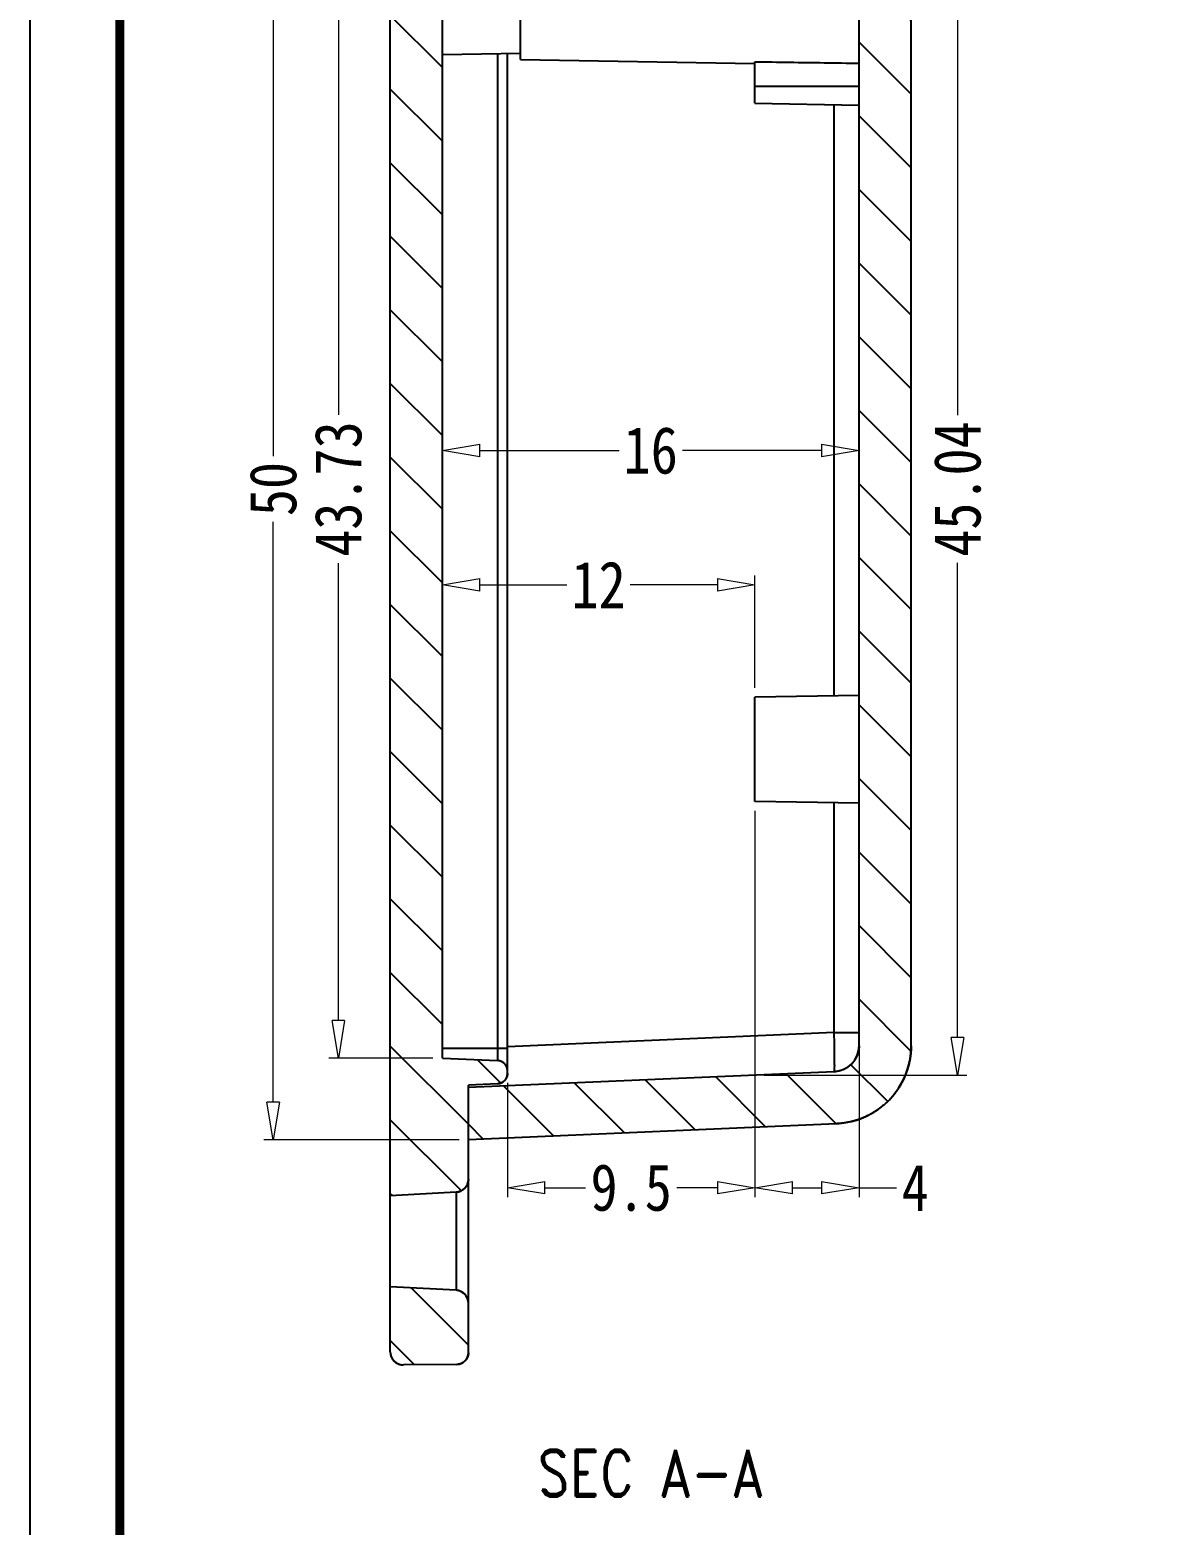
# Model space of a CAD drawing. Header units: millimetres. Extents: x -690 to 1788, y -2922 to -1928.
# Drawn here: x -690.4 to -647.3, y -2874.3 to -2816.9 of the extents above; entities that cross this region are included whole.
import ezdxf
from ezdxf.enums import TextEntityAlignment as Align

# ---------------------------------------------------------------- set-up
doc = ezdxf.new("R2010")
doc.units = ezdxf.units.MM
doc.layers.add('dim', color=3, linetype='Continuous', lineweight=9)
doc.layers.add('hatch', color=56, linetype='Continuous', lineweight=9)
doc.layers.add('from', color=7, linetype='Continuous')
doc.styles.add('FFS', font='', dxfattribs={"width": 0.85})
doc.styles.add('LongTou', font='romand.shx', dxfattribs={"width": 0.8, "bigfont": 'whgdtxt.shx'})
doc.styles.get('FFS').set_extended_font_data('FangSong_GB2312')
doc.dimstyles.new('YanXiu', dxfattribs={"dimtxt": 2.5, "dimasz": 2.2, "dimexe": 1, "dimexo": 0.6, "dimgap": 0.66, "dimtad": 0, "dimzin": 9, "dimdsep": 46, "dimtxsty": 'FFS', "dimblk": 'CLOSEDBLANK', "dimcen": 0, "dimclrd": 256, "dimclre": 131, "dimclrt": 42, "dimazin": 0, "dimtfac": 1, "dimtofl": 0, "dimtmove": 0, "dimatfit": 3, "dimldrblk": 'CLOSEDBLANK', "dimfxl": 1, "dimlwd": 5, "dimlwe": 5, "dimarcsym": 0})
pattern_1 = [(135, (-80.2074, -3370.2726), (-1.4142136, -1.4142136), [])]

# ---------------------------------------------------------------- blocks, each defined once
blk = doc.blocks.new('_ClosedBlank')
at = {"color": 0, "linetype": 'ByBlock', "lineweight": -2}
for p, q in [((-1, 0.167), (0, 0)), ((-1, 0.167), (-1, -0.167)), ((0, 0), (-1, -0.167))]:
    blk.add_line(p, q, dxfattribs=at)
blk = doc.blocks.new('*D34')
at = {"layer": 'Defpoints', "color": 0, "transparency": 16777216}
for p in [(-674.604, -2812.63), (-678.597, -2856.36), (-674.604, -2856.36)]:
    blk.add_point(p, dxfattribs=at)
at = {"layer": 'dim', "color": 131, "lineweight": 5, "transparency": 16777216}
for p, q in [((-674.963, -2812.63), (-678.957, -2812.63)), ((-674.963, -2856.36), (-678.957, -2856.36))]:
    blk.add_line(p, q, dxfattribs=at)
at = {"layer": 'dim', "lineweight": 5, "transparency": 16777216}
for p, q in [((-678.597, -2814.07), (-678.597, -2831.642)), ((-678.597, -2854.92), (-678.597, -2837.348))]:
    blk.add_line(p, q, dxfattribs=at)
at = {"layer": 'dim', "lineweight": 5, "transparency": 16777216, "xscale": 1.44, "yscale": 1.44, "zscale": 1.44}
for p, rotation in [((-678.597, -2812.63), 90), ((-678.597, -2856.36), 270)]:
    blk.add_blockref('_ClosedBlank', p, dxfattribs=dict(at, rotation=rotation))
at = {"layer": 'dim', "color": 42, "transparency": 16777216, "insert": (-678.597, -2834.495), "char_height": 1.8, "attachment_point": 5, "rotation": 90, "style": 'FFS'}
blk.add_mtext('43.73', dxfattribs=at)
blk = doc.blocks.new('*D35')
at = {"layer": 'Defpoints', "color": 0, "transparency": 16777216}
for p in [(-673.604, -2809.495), (-681.097, -2859.495), (-673.604, -2859.495)]:
    blk.add_point(p, dxfattribs=at)
at = {"layer": 'dim', "color": 131, "lineweight": 5, "transparency": 16777216}
for p, q in [((-673.963, -2809.495), (-681.457, -2809.495)), ((-673.963, -2859.495), (-681.457, -2859.495))]:
    blk.add_line(p, q, dxfattribs=at)
at = {"layer": 'dim', "lineweight": 5, "transparency": 16777216}
for p, q in [((-681.097, -2810.935), (-681.097, -2833.234)), ((-681.097, -2858.055), (-681.097, -2835.756))]:
    blk.add_line(p, q, dxfattribs=at)
at = {"layer": 'dim', "lineweight": 5, "transparency": 16777216, "xscale": 1.44, "yscale": 1.44, "zscale": 1.44}
for p, rotation in [((-681.097, -2809.495), 90), ((-681.097, -2859.495), 270)]:
    blk.add_blockref('_ClosedBlank', p, dxfattribs=dict(at, rotation=rotation))
at = {"layer": 'dim', "color": 42, "transparency": 16777216, "insert": (-681.097, -2834.495), "char_height": 1.8, "attachment_point": 5, "rotation": 90, "style": 'FFS'}
blk.add_mtext('50', dxfattribs=at)
blk = doc.blocks.new('*D36')
at = {"layer": 'Defpoints', "color": 0, "transparency": 16777216}
for p in [(-674.604, -2838.174), (-674.604, -2840.93, 0), (-662.604, -2842.495, 0)]:
    blk.add_point(p, dxfattribs=at)
at = {"layer": 'dim', "color": 131, "lineweight": 5, "transparency": 16777216}
for p, q in [((-674.604, -2840.57), (-674.604, -2837.814)), ((-662.604, -2842.135), (-662.604, -2837.814))]:
    blk.add_line(p, q, dxfattribs=at)
at = {"layer": 'dim', "lineweight": 5, "transparency": 16777216}
for p, q in [((-673.164, -2838.174), (-669.819, -2838.174)), ((-664.044, -2838.174), (-667.388, -2838.174))]:
    blk.add_line(p, q, dxfattribs=at)
at = {"layer": 'dim', "lineweight": 5, "transparency": 16777216, "xscale": 1.44, "yscale": 1.44, "zscale": 1.44, "rotation": 180}
blk.add_blockref('_ClosedBlank', (-674.604, -2838.174), dxfattribs=at)
at = {"layer": 'dim', "lineweight": 5, "transparency": 16777216, "xscale": 1.44, "yscale": 1.44, "zscale": 1.44}
blk.add_blockref('_ClosedBlank', (-662.604, -2838.174), dxfattribs=at)
at = {"layer": 'dim', "color": 42, "transparency": 16777216, "insert": (-668.604, -2838.174), "char_height": 1.8, "attachment_point": 5, "style": 'FFS'}
blk.add_mtext('12', dxfattribs=at)
blk = doc.blocks.new('*D37')
at = {"layer": 'Defpoints', "color": 0, "transparency": 16777216}
for p in [(-674.604, -2833.017), (-658.604, -2834.303, 0), (-674.604, -2835.273, 0)]:
    blk.add_point(p, dxfattribs=at)
at = {"layer": 'dim', "color": 131, "lineweight": 5, "transparency": 16777216}
for p, q in [((-674.604, -2834.914), (-674.604, -2832.657)), ((-658.604, -2833.943), (-658.604, -2832.657))]:
    blk.add_line(p, q, dxfattribs=at)
at = {"layer": 'dim', "lineweight": 5, "transparency": 16777216}
for p, q in [((-673.164, -2833.017), (-667.819, -2833.017)), ((-660.044, -2833.017), (-665.388, -2833.017))]:
    blk.add_line(p, q, dxfattribs=at)
at = {"layer": 'dim', "lineweight": 5, "transparency": 16777216, "xscale": 1.44, "yscale": 1.44, "zscale": 1.44, "rotation": 180}
blk.add_blockref('_ClosedBlank', (-674.604, -2833.017), dxfattribs=at)
at = {"layer": 'dim', "lineweight": 5, "transparency": 16777216, "xscale": 1.44, "yscale": 1.44, "zscale": 1.44}
blk.add_blockref('_ClosedBlank', (-658.604, -2833.017), dxfattribs=at)
at = {"layer": 'dim', "color": 42, "transparency": 16777216, "insert": (-666.604, -2833.017), "char_height": 1.8, "attachment_point": 5, "style": 'FFS'}
blk.add_mtext('16', dxfattribs=at)
blk = doc.blocks.new('*D38')
at = {"layer": 'Defpoints', "color": 0, "transparency": 16777216}
for p in [(-662.604, -2846.495, 0), (-658.604, -2855.382, 0), (-662.604, -2861.338)]:
    blk.add_point(p, dxfattribs=at)
at = {"layer": 'dim', "color": 131, "lineweight": 5, "transparency": 16777216}
for p, q in [((-662.604, -2846.855), (-662.604, -2861.697)), ((-658.604, -2855.741), (-658.604, -2861.697))]:
    blk.add_line(p, q, dxfattribs=at)
at = {"layer": 'dim', "lineweight": 5, "transparency": 16777216}
for p, q in [((-661.164, -2861.338), (-660.044, -2861.338)), ((-658.604, -2861.338), (-657.164, -2861.338))]:
    blk.add_line(p, q, dxfattribs=at)
at = {"layer": 'dim', "lineweight": 5, "transparency": 16777216, "xscale": 1.44, "yscale": 1.44, "zscale": 1.44, "rotation": 180}
blk.add_blockref('_ClosedBlank', (-662.604, -2861.338), dxfattribs=at)
at = {"layer": 'dim', "lineweight": 5, "transparency": 16777216, "xscale": 1.44, "yscale": 1.44, "zscale": 1.44}
blk.add_blockref('_ClosedBlank', (-658.604, -2861.338), dxfattribs=at)
at = {"layer": 'dim', "color": 42, "transparency": 16777216, "insert": (-656.448, -2861.338), "char_height": 1.8, "attachment_point": 5, "style": 'FFS'}
blk.add_mtext('4', dxfattribs=at)
blk = doc.blocks.new('*D39')
at = {"layer": 'Defpoints', "color": 0, "transparency": 16777216}
for p in [(-662.604, -2811.977, 0), (-654.825, -2811.977), (-662.604, -2857.013, 0)]:
    blk.add_point(p, dxfattribs=at)
at = {"layer": 'dim', "color": 131, "lineweight": 5, "transparency": 16777216}
for p, q in [((-662.244, -2811.977), (-654.465, -2811.977)), ((-662.244, -2857.013), (-654.465, -2857.013))]:
    blk.add_line(p, q, dxfattribs=at)
at = {"layer": 'dim', "lineweight": 5, "transparency": 16777216}
for p, q in [((-654.825, -2813.417), (-654.825, -2831.663)), ((-654.825, -2855.573), (-654.825, -2837.328))]:
    blk.add_line(p, q, dxfattribs=at)
at = {"layer": 'dim', "lineweight": 5, "transparency": 16777216, "xscale": 1.44, "yscale": 1.44, "zscale": 1.44}
for p, rotation in [((-654.825, -2811.977), 90), ((-654.825, -2857.013), 270)]:
    blk.add_blockref('_ClosedBlank', p, dxfattribs=dict(at, rotation=rotation))
at = {"layer": 'dim', "color": 42, "transparency": 16777216, "insert": (-654.825, -2834.495), "char_height": 1.8, "attachment_point": 5, "rotation": 90, "style": 'FFS'}
blk.add_mtext('45.04', dxfattribs=at)
blk = doc.blocks.new('*D40')
at = {"layer": 'Defpoints', "color": 0, "transparency": 16777216}
for p in [(-662.604, -2846.495, 0), (-672.104, -2856.945, 0), (-672.104, -2861.338)]:
    blk.add_point(p, dxfattribs=at)
at = {"layer": 'dim', "color": 131, "lineweight": 5, "transparency": 16777216}
for p, q in [((-662.604, -2846.855), (-662.604, -2861.697)), ((-672.104, -2857.305), (-672.104, -2861.697))]:
    blk.add_line(p, q, dxfattribs=at)
at = {"layer": 'dim', "lineweight": 5, "transparency": 16777216}
for p, q in [((-670.664, -2861.338), (-669.111, -2861.338)), ((-664.044, -2861.338), (-665.596, -2861.338))]:
    blk.add_line(p, q, dxfattribs=at)
at = {"layer": 'dim', "lineweight": 5, "transparency": 16777216, "xscale": 1.44, "yscale": 1.44, "zscale": 1.44, "rotation": 180}
blk.add_blockref('_ClosedBlank', (-672.104, -2861.338), dxfattribs=at)
at = {"layer": 'dim', "lineweight": 5, "transparency": 16777216, "xscale": 1.44, "yscale": 1.44, "zscale": 1.44}
blk.add_blockref('_ClosedBlank', (-662.604, -2861.338), dxfattribs=at)
at = {"layer": 'dim', "color": 42, "transparency": 16777216, "insert": (-667.354, -2861.338), "char_height": 1.8, "attachment_point": 5, "style": 'FFS'}
blk.add_mtext('9.5', dxfattribs=at)

msp = doc.modelspace()

# ---------------------------------------------------------------- hatches: boundary and pattern name
at = {"linetype": 'Continuous'}
h = msp.add_hatch(dxfattribs=at)
h.set_pattern_fill('DEFAULT__1', color=40, scale=2, angle=135, style=0, pattern_type=0)
h.set_pattern_definition(pattern_1)
edge = h.paths.add_edge_path()
edge.add_line((-673.604, -2867.677), (-673.604, -2865.777))
edge.add_spline(control_points=[(-673.604, -2867.677), (-673.604, -2867.939), (-673.788, -2868.125), (-674.05, -2868.127)], knot_values=[0, 0, 0, 0, 1, 1, 1, 1], weights=[1, 0.80679, 0.80679, 1], degree=3, periodic=0)
edge.add_line((-674.05, -2868.127), (-676.099, -2868.145))
edge.add_spline(control_points=[(-676.604, -2867.645), (-676.604, -2867.94), (-676.394, -2868.148), (-676.099, -2868.145)], knot_values=[0, 0, 0, 0, 1, 1, 1, 1], weights=[1, 0.802676, 0.802676, 1], degree=3, periodic=0)
edge.add_line((-676.604, -2867.645), (-676.604, -2865.145))
edge.add_line((-674.077, -2865.278), (-676.604, -2865.145))
edge.add_spline(control_points=[(-673.604, -2865.777), (-673.604, -2865.496), (-673.797, -2865.292), (-674.077, -2865.278)], knot_values=[0, 0, 0, 0, 1, 1, 1, 1], weights=[1, 0.816916, 0.816916, 1], degree=3, periodic=0)
edge = h.paths.add_edge_path()
edge.add_line((-673.604, -2861.013), (-673.604, -2857.393))
edge.add_spline(control_points=[(-673.604, -2861.013), (-673.604, -2861.294), (-673.797, -2861.498), (-674.077, -2861.513)], knot_values=[0, 0, 0, 0, 1, 1, 1, 1], weights=[1, 0.816916, 0.816916, 1], degree=3, periodic=0)
edge.add_line((-674.077, -2861.513), (-676.604, -2861.645))
edge.add_line((-676.604, -2861.645), (-676.604, -2807.345))
edge.add_line((-674.077, -2807.478), (-676.604, -2807.345))
edge.add_spline(control_points=[(-673.604, -2807.977), (-673.604, -2807.696), (-673.797, -2807.492), (-674.077, -2807.478)], knot_values=[0, 0, 0, 0, 1, 1, 1, 1], weights=[1, 0.816916, 0.816916, 1], degree=3, periodic=0)
edge.add_line((-673.604, -2811.597), (-673.604, -2807.977))
edge.add_line((-672.486, -2811.646), (-673.604, -2811.597))
edge.add_spline(control_points=[(-672.104, -2812.046), (-672.104, -2811.819), (-672.26, -2811.656), (-672.486, -2811.646)], knot_values=[0, 0, 0, 0, 1, 1, 1, 1], weights=[1, 0.814909, 0.814909, 1], degree=3, periodic=0)
edge.add_line((-672.104, -2812.138), (-672.104, -2812.046))
edge.add_spline(control_points=[(-672.104, -2812.138), (-672.104, -2812.364), (-672.26, -2812.528), (-672.486, -2812.538)], knot_values=[0, 0, 0, 0, 1, 1, 1, 1], weights=[1, 0.814909, 0.814909, 1], degree=3, periodic=0)
edge.add_line((-674.604, -2812.63), (-672.486, -2812.538))
edge.add_line((-674.604, -2856.36), (-674.604, -2812.63))
edge.add_line((-674.604, -2856.36), (-672.486, -2856.453))
edge.add_spline(control_points=[(-672.104, -2856.852), (-672.104, -2856.626), (-672.26, -2856.463), (-672.486, -2856.453)], knot_values=[0, 0, 0, 0, 1, 1, 1, 1], weights=[1, 0.814909, 0.814909, 1], degree=3, periodic=0)
edge.add_line((-672.104, -2856.945), (-672.104, -2856.852))
edge.add_spline(control_points=[(-672.104, -2856.945), (-672.104, -2857.171), (-672.26, -2857.334), (-672.486, -2857.344)], knot_values=[0, 0, 0, 0, 1, 1, 1, 1], weights=[1, 0.814909, 0.814909, 1], degree=3, periodic=0)
edge.add_line((-672.486, -2857.344), (-673.604, -2857.393))
edge = h.paths.add_edge_path()
edge.add_line((-673.604, -2803.213), (-673.604, -2801.313))
edge.add_spline(control_points=[(-673.604, -2803.213), (-673.604, -2803.494), (-673.797, -2803.698), (-674.077, -2803.713)], knot_values=[0, 0, 0, 0, 1, 1, 1, 1], weights=[1, 0.816916, 0.816916, 1], degree=3, periodic=0)
edge.add_line((-674.077, -2803.713), (-676.604, -2803.845))
edge.add_line((-676.604, -2803.845), (-676.604, -2801.345))
edge.add_spline(control_points=[(-676.604, -2801.345), (-676.604, -2801.05), (-676.394, -2800.843), (-676.099, -2800.845)], knot_values=[0, 0, 0, 0, 1, 1, 1, 1], weights=[1, 0.802676, 0.802676, 1], degree=3, periodic=0)
edge.add_line((-674.05, -2800.863), (-676.099, -2800.845))
edge.add_spline(control_points=[(-673.604, -2801.313), (-673.604, -2801.051), (-673.788, -2800.865), (-674.05, -2800.863)], knot_values=[0, 0, 0, 0, 1, 1, 1, 1], weights=[1, 0.80679, 0.80679, 1], degree=3, periodic=0)
h = msp.add_hatch(dxfattribs=at)
h.set_pattern_fill('DEFAULT__2', color=40, scale=2, angle=135, style=0, pattern_type=0)
h.set_pattern_definition(pattern_1)
edge = h.paths.add_edge_path()
edge.add_line((-673.604, -2859.495), (-673.604, -2857.493))
edge.add_line((-659.56, -2856.88), (-673.604, -2857.493))
edge.add_spline(control_points=[(-658.604, -2855.881), (-658.604, -2856.447), (-658.995, -2856.855), (-659.56, -2856.88)], knot_values=[0, 0, 0, 0, 1, 1, 1, 1], weights=[1, 0.814909, 0.814909, 1], degree=3, periodic=0)
edge.add_line((-658.604, -2855.881), (-658.604, -2813.109))
edge.add_spline(control_points=[(-658.604, -2813.109), (-658.604, -2812.544), (-658.995, -2812.135), (-659.56, -2812.11)], knot_values=[0, 0, 0, 0, 1, 1, 1, 1], weights=[1, 0.814909, 0.814909, 1], degree=3, periodic=0)
edge.add_line((-659.56, -2812.11), (-673.604, -2811.497))
edge.add_line((-673.604, -2811.497), (-673.604, -2809.495))
edge.add_line((-659.473, -2810.112), (-673.604, -2809.495))
edge.add_spline(control_points=[(-656.604, -2813.109), (-656.604, -2811.412), (-657.777, -2810.186), (-659.473, -2810.112)], knot_values=[0, 0, 0, 0, 1, 1, 1, 1], weights=[1, 0.814909, 0.814909, 1], degree=3, periodic=0)
edge.add_line((-656.604, -2855.881), (-656.604, -2813.109))
edge.add_spline(control_points=[(-656.604, -2855.881), (-656.604, -2857.578), (-657.777, -2858.804), (-659.473, -2858.878)], knot_values=[0, 0, 0, 0, 1, 1, 1, 1], weights=[1, 0.814909, 0.814909, 1], degree=3, periodic=0)
edge.add_line((-659.473, -2858.878), (-673.604, -2859.495))

# ---------------------------------------------------------------- linework, layer by layer
at = {"color": 7, "linetype": 'Continuous'}
for p, q in [((-676.604, -2867.645, 0), (-676.604, -2801.345, 0)), ((-676.604, -2861.645, 0), (-676.604, -2807.345, 0)), ((-671.604, -2817.995, 0), (-671.604, -2812.495, 0)), ((-674.604, -2856.36, 0), (-674.604, -2812.63, 0)), ((-674.604, -2856.36, 0), (-674.604, -2812.63, 0)), ((-658.604, -2855.881, 0), (-658.604, -2813.109, 0)), ((-658.604, -2855.881, 0), (-658.604, -2813.109, 0)), ((-656.604, -2855.881, 0), (-656.604, -2813.109, 0)), ((-656.604, -2855.881, 0), (-656.604, -2813.109, 0)), ((-674.604, -2817.798, 0), (-671.604, -2817.745, 0)), ((-672.486, -2817.761, 0), (-672.486, -2856.453, 0)), ((-672.104, -2856.786, 0), (-672.104, -2817.754, 0)), ((-671.604, -2817.995, 0), (-662.604, -2818.152, 0)), ((-662.604, -2819.676, 0), (-662.604, -2818.079, 0)), ((-658.604, -2819.025, 0), (-662.604, -2819.025, 0)), ((-662.604, -2819.675, 0), (-658.604, -2819.745, 0)), ((-659.56, -2842.442, 0), (-659.56, -2819.728, 0)), ((-658.604, -2842.425, 0), (-662.604, -2842.495, 0)), ((-662.604, -2846.495, 0), (-662.604, -2842.495, 0)), ((-658.604, -2846.565, 0), (-662.604, -2846.495, 0)), ((-659.56, -2855.381, 0), (-659.56, -2846.548, 0)), ((-659.56, -2855.381, 0), (-672.106, -2855.929, 0)), ((-658.604, -2855.382, 0), (-659.56, -2855.382, 0)), ((-672.104, -2855.995, 0), (-674.604, -2855.995, 0)), ((-674.604, -2856.36, 0), (-672.486, -2856.453, 0)), ((-674.604, -2856.36, 0), (-672.486, -2856.453, 0)), ((-659.56, -2856.88, 0), (-673.604, -2857.493, 0)), ((-659.56, -2856.88, 0), (-673.604, -2857.493, 0)), ((-672.104, -2856.945, 0), (-672.104, -2856.852, 0)), ((-672.104, -2856.945, 0), (-672.104, -2856.852, 0)), ((-672.486, -2857.344, 0), (-673.604, -2857.393, 0)), ((-672.486, -2857.344, 0), (-673.604, -2857.393, 0)), ((-673.604, -2867.677, 0), (-673.604, -2857.393, 0)), ((-673.604, -2861.013, 0), (-673.604, -2857.393, 0)), ((-673.604, -2859.495, 0), (-673.604, -2857.493, 0)), ((-659.473, -2858.878, 0), (-673.604, -2859.495, 0)), ((-659.473, -2858.878, 0), (-673.604, -2859.495, 0)), ((-674.077, -2861.513, 0), (-676.604, -2861.645, 0)), ((-674.077, -2861.513, 0), (-676.604, -2861.645, 0)), ((-674.077, -2861.513, 0), (-674.077, -2865.278, 0)), ((-674.077, -2865.278, 0), (-676.604, -2865.145, 0)), ((-674.077, -2865.278, 0), (-676.604, -2865.145, 0)), ((-676.604, -2867.645, 0), (-676.604, -2865.145, 0)), ((-673.604, -2867.677, 0), (-673.604, -2865.777, 0)), ((-674.05, -2868.127, 0), (-676.099, -2868.145, 0)), ((-674.05, -2868.127, 0), (-676.099, -2868.145, 0))]:
    msp.add_line(p, q, dxfattribs=at)
for centre, radius, start, end in [((-659.604, -2855.881, 0), 1, 272.5, 0), ((-659.604, -2855.881, 0), 3, 272.5, 0), ((-672.504, -2856.852, 0), 0.4, 0, 87.5), ((-672.504, -2856.945, 0), 0.4, 272.5, 0), ((-674.104, -2861.013, 0), 0.5, 273, 0), ((-674.104, -2865.777, 0), 0.5, 0, 87), ((-676.104, -2867.645, 0), 0.5, 180, 270.5), ((-674.054, -2867.677, 0), 0.45, 270.5, 0)]:
    msp.add_arc(centre, radius, start, end, dxfattribs=at)
for points, start_tangent, end_tangent in [([(-662.604, -2818.079, 0), (-661.275, -2818.097, 0), (-659.941, -2818.115, 0), (-658.604, -2818.134, 0)], (0.999903, -0.013903), (0.999907, -0.013638)), ([(-659.56, -2856.88, 0), (-659.551, -2856.842, 0), (-659.545, -2856.731, 0), (-659.542, -2856.553, 0), (-659.542, -2856.315, 0), (-659.545, -2856.031, 0), (-659.551, -2855.715, 0), (-659.56, -2855.381, 0)], (0.998997, 0.04477), (-0.02906, 0.999578)), ([(-658.604, -2855.881, 0), (-658.604, -2855.892, 0), (-658.604, -2855.903, 0), (-658.604, -2855.914, 0), (-658.604, -2855.925, 0), (-658.605, -2855.936, 0), (-658.606, -2855.947, 0), (-658.606, -2855.958, 0), (-658.607, -2855.969, 0), (-658.608, -2855.98, 0), (-658.61, -2855.991, 0), (-658.611, -2856.002, 0), (-658.612, -2856.014, 0), (-658.614, -2856.025, 0), (-658.616, -2856.036, 0), (-658.617, -2856.047, 0), (-658.619, -2856.059, 0), (-658.622, -2856.07, 0), (-658.624, -2856.081, 0), (-658.626, -2856.093, 0), (-658.629, -2856.104, 0), (-658.631, -2856.115, 0), (-658.634, -2856.127, 0), (-658.637, -2856.138, 0), (-658.64, -2856.15, 0), (-658.643, -2856.161, 0), (-658.647, -2856.172, 0), (-658.65, -2856.184, 0), (-658.654, -2856.195, 0), (-658.658, -2856.206, 0), (-658.662, -2856.218, 0), (-658.666, -2856.229, 0), (-658.67, -2856.24, 0), (-658.675, -2856.251, 0), (-658.679, -2856.263, 0), (-658.684, -2856.274, 0), (-658.689, -2856.285, 0), (-658.694, -2856.296, 0), (-658.699, -2856.307, 0), (-658.704, -2856.318, 0), (-658.71, -2856.329, 0), (-658.715, -2856.34, 0), (-658.721, -2856.351, 0), (-658.727, -2856.362, 0), (-658.733, -2856.373, 0), (-658.739, -2856.383, 0), (-658.745, -2856.394, 0), (-658.752, -2856.405, 0), (-658.758, -2856.415, 0), (-658.765, -2856.426, 0), (-658.772, -2856.436, 0), (-658.779, -2856.446, 0), (-658.786, -2856.457, 0), (-658.793, -2856.467, 0), (-658.8, -2856.477, 0), (-658.808, -2856.487, 0), (-658.816, -2856.497, 0), (-658.823, -2856.507, 0), (-658.831, -2856.516, 0), (-658.839, -2856.526, 0), (-658.847, -2856.535, 0), (-658.856, -2856.545, 0), (-658.864, -2856.554, 0), (-658.873, -2856.563, 0), (-658.881, -2856.573, 0), (-658.89, -2856.582, 0), (-658.899, -2856.59, 0), (-658.908, -2856.599, 0), (-658.917, -2856.608, 0), (-658.926, -2856.616, 0), (-658.935, -2856.625, 0), (-658.945, -2856.633, 0), (-658.954, -2856.641, 0), (-658.964, -2856.649, 0), (-658.973, -2856.657, 0), (-658.983, -2856.665, 0), (-658.993, -2856.673, 0), (-659.003, -2856.68, 0), (-659.013, -2856.688, 0), (-659.023, -2856.695, 0), (-659.033, -2856.702, 0), (-659.043, -2856.709, 0), (-659.054, -2856.716, 0), (-659.064, -2856.723, 0), (-659.074, -2856.73, 0), (-659.085, -2856.736, 0), (-659.095, -2856.742, 0), (-659.106, -2856.749, 0), (-659.117, -2856.755, 0), (-659.128, -2856.76, 0), (-659.138, -2856.766, 0), (-659.149, -2856.772, 0), (-659.16, -2856.777, 0), (-659.171, -2856.783, 0), (-659.182, -2856.788, 0), (-659.193, -2856.793, 0), (-659.204, -2856.798, 0), (-659.215, -2856.803, 0), (-659.226, -2856.807, 0), (-659.237, -2856.812, 0), (-659.248, -2856.816, 0), (-659.26, -2856.82, 0), (-659.271, -2856.824, 0), (-659.282, -2856.828, 0), (-659.293, -2856.832, 0), (-659.304, -2856.835, 0), (-659.316, -2856.839, 0), (-659.327, -2856.842, 0), (-659.338, -2856.845, 0), (-659.349, -2856.848, 0), (-659.361, -2856.851, 0), (-659.372, -2856.854, 0), (-659.383, -2856.856, 0), (-659.394, -2856.859, 0), (-659.406, -2856.861, 0), (-659.417, -2856.863, 0), (-659.428, -2856.865, 0), (-659.439, -2856.867, 0), (-659.45, -2856.869, 0), (-659.461, -2856.871, 0), (-659.472, -2856.872, 0), (-659.483, -2856.874, 0), (-659.494, -2856.875, 0), (-659.505, -2856.876, 0), (-659.516, -2856.877, 0), (-659.527, -2856.878, 0), (-659.538, -2856.879, 0), (-659.549, -2856.88, 0), (-659.56, -2856.88, 0)], (0, -1), (-0.999048, -0.043619)), ([(-656.604, -2855.881, 0), (-656.604, -2855.914, 0), (-656.604, -2855.946, 0), (-656.605, -2855.979, 0), (-656.606, -2856.012, 0), (-656.608, -2856.045, 0), (-656.61, -2856.078, 0), (-656.612, -2856.111, 0), (-656.615, -2856.144, 0), (-656.618, -2856.178, 0), (-656.622, -2856.211, 0), (-656.626, -2856.245, 0), (-656.63, -2856.279, 0), (-656.635, -2856.312, 0), (-656.64, -2856.346, 0), (-656.645, -2856.38, 0), (-656.651, -2856.414, 0), (-656.658, -2856.448, 0), (-656.664, -2856.482, 0), (-656.672, -2856.516, 0), (-656.679, -2856.55, 0), (-656.687, -2856.584, 0), (-656.696, -2856.618, 0), (-656.704, -2856.653, 0), (-656.714, -2856.687, 0), (-656.723, -2856.721, 0), (-656.734, -2856.755, 0), (-656.744, -2856.789, 0), (-656.755, -2856.823, 0), (-656.767, -2856.857, 0), (-656.779, -2856.891, 0), (-656.791, -2856.925, 0), (-656.804, -2856.958, 0), (-656.817, -2856.992, 0), (-656.831, -2857.026, 0), (-656.845, -2857.059, 0), (-656.859, -2857.093, 0), (-656.874, -2857.126, 0), (-656.89, -2857.159, 0), (-656.905, -2857.193, 0), (-656.922, -2857.226, 0), (-656.938, -2857.258, 0), (-656.956, -2857.291, 0), (-656.973, -2857.324, 0), (-656.991, -2857.356, 0), (-657.01, -2857.388, 0), (-657.028, -2857.42, 0), (-657.048, -2857.452, 0), (-657.067, -2857.484, 0), (-657.087, -2857.515, 0), (-657.108, -2857.546, 0), (-657.129, -2857.577, 0), (-657.15, -2857.608, 0), (-657.172, -2857.638, 0), (-657.194, -2857.668, 0), (-657.217, -2857.698, 0), (-657.24, -2857.728, 0), (-657.263, -2857.758, 0), (-657.287, -2857.787, 0), (-657.311, -2857.816, 0), (-657.335, -2857.844, 0), (-657.36, -2857.873, 0), (-657.385, -2857.901, 0), (-657.411, -2857.928, 0), (-657.436, -2857.956, 0), (-657.463, -2857.983, 0), (-657.489, -2858.009, 0), (-657.516, -2858.036, 0), (-657.543, -2858.062, 0), (-657.571, -2858.087, 0), (-657.599, -2858.113, 0), (-657.627, -2858.138, 0), (-657.655, -2858.162, 0), (-657.684, -2858.186, 0), (-657.713, -2858.21, 0), (-657.742, -2858.234, 0), (-657.771, -2858.257, 0), (-657.801, -2858.279, 0), (-657.831, -2858.302, 0), (-657.861, -2858.323, 0), (-657.892, -2858.345, 0), (-657.923, -2858.366, 0), (-657.954, -2858.387, 0), (-657.985, -2858.407, 0), (-658.016, -2858.427, 0), (-658.048, -2858.446, 0), (-658.079, -2858.465, 0), (-658.111, -2858.484, 0), (-658.143, -2858.502, 0), (-658.176, -2858.519, 0), (-658.208, -2858.537, 0), (-658.24, -2858.554, 0), (-658.273, -2858.57, 0), (-658.306, -2858.586, 0), (-658.339, -2858.601, 0), (-658.372, -2858.617, 0), (-658.405, -2858.631, 0), (-658.438, -2858.645, 0), (-658.471, -2858.659, 0), (-658.505, -2858.673, 0), (-658.538, -2858.686, 0), (-658.572, -2858.698, 0), (-658.605, -2858.71, 0), (-658.639, -2858.722, 0), (-658.673, -2858.733, 0), (-658.706, -2858.744, 0), (-658.74, -2858.754, 0), (-658.774, -2858.764, 0), (-658.807, -2858.773, 0), (-658.841, -2858.783, 0), (-658.875, -2858.791, 0), (-658.909, -2858.799, 0), (-658.942, -2858.807, 0), (-658.976, -2858.815, 0), (-659.01, -2858.822, 0), (-659.043, -2858.828, 0), (-659.077, -2858.834, 0), (-659.11, -2858.84, 0), (-659.143, -2858.846, 0), (-659.177, -2858.851, 0), (-659.21, -2858.855, 0), (-659.243, -2858.859, 0), (-659.276, -2858.863, 0), (-659.309, -2858.867, 0), (-659.342, -2858.87, 0), (-659.375, -2858.872, 0), (-659.408, -2858.875, 0), (-659.44, -2858.877, 0), (-659.473, -2858.878, 0)], (0, -1), (-0.999048, -0.043619)), ([(-672.104, -2856.852, 0), (-672.104, -2856.848, 0), (-672.104, -2856.844, 0), (-672.104, -2856.839, 0), (-672.104, -2856.835, 0), (-672.104, -2856.83, 0), (-672.104, -2856.826, 0), (-672.105, -2856.822, 0), (-672.105, -2856.817, 0), (-672.105, -2856.813, 0), (-672.106, -2856.808, 0), (-672.106, -2856.804, 0), (-672.107, -2856.799, 0), (-672.108, -2856.795, 0), (-672.108, -2856.79, 0), (-672.109, -2856.786, 0), (-672.11, -2856.781, 0), (-672.111, -2856.777, 0), (-672.112, -2856.772, 0), (-672.113, -2856.768, 0), (-672.114, -2856.763, 0), (-672.115, -2856.759, 0), (-672.116, -2856.754, 0), (-672.117, -2856.749, 0), (-672.118, -2856.745, 0), (-672.12, -2856.74, 0), (-672.121, -2856.736, 0), (-672.122, -2856.731, 0), (-672.124, -2856.727, 0), (-672.125, -2856.722, 0), (-672.127, -2856.718, 0), (-672.129, -2856.713, 0), (-672.13, -2856.709, 0), (-672.132, -2856.704, 0), (-672.134, -2856.7, 0), (-672.136, -2856.695, 0), (-672.138, -2856.691, 0), (-672.14, -2856.686, 0), (-672.142, -2856.682, 0), (-672.144, -2856.677, 0), (-672.146, -2856.673, 0), (-672.148, -2856.669, 0), (-672.15, -2856.664, 0), (-672.153, -2856.66, 0), (-672.155, -2856.656, 0), (-672.158, -2856.651, 0), (-672.16, -2856.647, 0), (-672.163, -2856.643, 0), (-672.165, -2856.639, 0), (-672.168, -2856.634, 0), (-672.171, -2856.63, 0), (-672.174, -2856.626, 0), (-672.176, -2856.622, 0), (-672.179, -2856.618, 0), (-672.182, -2856.614, 0), (-672.185, -2856.61, 0), (-672.188, -2856.606, 0), (-672.191, -2856.602, 0), (-672.195, -2856.598, 0), (-672.198, -2856.594, 0), (-672.201, -2856.591, 0), (-672.204, -2856.587, 0), (-672.208, -2856.583, 0), (-672.211, -2856.579, 0), (-672.215, -2856.576, 0), (-672.218, -2856.572, 0), (-672.222, -2856.569, 0), (-672.225, -2856.565, 0), (-672.229, -2856.562, 0), (-672.232, -2856.558, 0), (-672.236, -2856.555, 0), (-672.24, -2856.551, 0), (-672.244, -2856.548, 0), (-672.248, -2856.545, 0), (-672.251, -2856.542, 0), (-672.255, -2856.539, 0), (-672.259, -2856.536, 0), (-672.263, -2856.533, 0), (-672.267, -2856.53, 0), (-672.271, -2856.527, 0), (-672.275, -2856.524, 0), (-672.279, -2856.521, 0), (-672.284, -2856.518, 0), (-672.288, -2856.516, 0), (-672.292, -2856.513, 0), (-672.296, -2856.51, 0), (-672.3, -2856.508, 0), (-672.305, -2856.505, 0), (-672.309, -2856.503, 0), (-672.313, -2856.501, 0), (-672.317, -2856.498, 0), (-672.322, -2856.496, 0), (-672.326, -2856.494, 0), (-672.331, -2856.492, 0), (-672.335, -2856.49, 0), (-672.339, -2856.488, 0), (-672.344, -2856.486, 0), (-672.348, -2856.484, 0), (-672.353, -2856.482, 0), (-672.357, -2856.48, 0), (-672.361, -2856.478, 0), (-672.366, -2856.477, 0), (-672.37, -2856.475, 0), (-672.375, -2856.474, 0), (-672.379, -2856.472, 0), (-672.384, -2856.471, 0), (-672.388, -2856.469, 0), (-672.393, -2856.468, 0), (-672.397, -2856.467, 0), (-672.402, -2856.465, 0), (-672.406, -2856.464, 0), (-672.411, -2856.463, 0), (-672.415, -2856.462, 0), (-672.42, -2856.461, 0), (-672.424, -2856.46, 0), (-672.429, -2856.459, 0), (-672.433, -2856.459, 0), (-672.438, -2856.458, 0), (-672.442, -2856.457, 0), (-672.447, -2856.456, 0), (-672.451, -2856.456, 0), (-672.455, -2856.455, 0), (-672.46, -2856.455, 0), (-672.464, -2856.454, 0), (-672.469, -2856.454, 0), (-672.473, -2856.453, 0), (-672.477, -2856.453, 0), (-672.482, -2856.453, 0), (-672.486, -2856.453, 0)], (0, 1), (-0.999048, 0.043619)), ([(-672.104, -2856.945, 0), (-672.104, -2856.949, 0), (-672.104, -2856.953, 0), (-672.104, -2856.958, 0), (-672.104, -2856.962, 0), (-672.104, -2856.967, 0), (-672.104, -2856.971, 0), (-672.105, -2856.975, 0), (-672.105, -2856.98, 0), (-672.105, -2856.984, 0), (-672.106, -2856.989, 0), (-672.106, -2856.993, 0), (-672.107, -2856.998, 0), (-672.108, -2857.002, 0), (-672.108, -2857.007, 0), (-672.109, -2857.011, 0), (-672.11, -2857.016, 0), (-672.111, -2857.02, 0), (-672.112, -2857.025, 0), (-672.113, -2857.029, 0), (-672.114, -2857.034, 0), (-672.115, -2857.039, 0), (-672.116, -2857.043, 0), (-672.117, -2857.048, 0), (-672.118, -2857.052, 0), (-672.12, -2857.057, 0), (-672.121, -2857.061, 0), (-672.122, -2857.066, 0), (-672.124, -2857.07, 0), (-672.125, -2857.075, 0), (-672.127, -2857.079, 0), (-672.129, -2857.084, 0), (-672.13, -2857.088, 0), (-672.132, -2857.093, 0), (-672.134, -2857.097, 0), (-672.136, -2857.102, 0), (-672.138, -2857.106, 0), (-672.14, -2857.111, 0), (-672.142, -2857.115, 0), (-672.144, -2857.12, 0), (-672.146, -2857.124, 0), (-672.148, -2857.128, 0), (-672.15, -2857.133, 0), (-672.153, -2857.137, 0), (-672.155, -2857.141, 0), (-672.158, -2857.146, 0), (-672.16, -2857.15, 0), (-672.163, -2857.154, 0), (-672.165, -2857.158, 0), (-672.168, -2857.163, 0), (-672.171, -2857.167, 0), (-672.174, -2857.171, 0), (-672.176, -2857.175, 0), (-672.179, -2857.179, 0), (-672.182, -2857.183, 0), (-672.185, -2857.187, 0), (-672.188, -2857.191, 0), (-672.191, -2857.195, 0), (-672.195, -2857.199, 0), (-672.198, -2857.203, 0), (-672.201, -2857.207, 0), (-672.204, -2857.21, 0), (-672.208, -2857.214, 0), (-672.211, -2857.218, 0), (-672.215, -2857.221, 0), (-672.218, -2857.225, 0), (-672.222, -2857.229, 0), (-672.225, -2857.232, 0), (-672.229, -2857.235, 0), (-672.232, -2857.239, 0), (-672.236, -2857.242, 0), (-672.24, -2857.246, 0), (-672.244, -2857.249, 0), (-672.248, -2857.252, 0), (-672.251, -2857.255, 0), (-672.255, -2857.258, 0), (-672.259, -2857.261, 0), (-672.263, -2857.265, 0), (-672.267, -2857.267, 0), (-672.271, -2857.27, 0), (-672.275, -2857.273, 0), (-672.279, -2857.276, 0), (-672.284, -2857.279, 0), (-672.288, -2857.282, 0), (-672.292, -2857.284, 0), (-672.296, -2857.287, 0), (-672.3, -2857.289, 0), (-672.305, -2857.292, 0), (-672.309, -2857.294, 0), (-672.313, -2857.297, 0), (-672.317, -2857.299, 0), (-672.322, -2857.301, 0), (-672.326, -2857.303, 0), (-672.331, -2857.305, 0), (-672.335, -2857.307, 0), (-672.339, -2857.309, 0), (-672.344, -2857.311, 0), (-672.348, -2857.313, 0), (-672.353, -2857.315, 0), (-672.357, -2857.317, 0), (-672.361, -2857.319, 0), (-672.366, -2857.32, 0), (-672.37, -2857.322, 0), (-672.375, -2857.324, 0), (-672.379, -2857.325, 0), (-672.384, -2857.326, 0), (-672.388, -2857.328, 0), (-672.393, -2857.329, 0), (-672.397, -2857.33, 0), (-672.402, -2857.332, 0), (-672.406, -2857.333, 0), (-672.411, -2857.334, 0), (-672.415, -2857.335, 0), (-672.42, -2857.336, 0), (-672.424, -2857.337, 0), (-672.429, -2857.338, 0), (-672.433, -2857.339, 0), (-672.438, -2857.339, 0), (-672.442, -2857.34, 0), (-672.447, -2857.341, 0), (-672.451, -2857.341, 0), (-672.455, -2857.342, 0), (-672.46, -2857.342, 0), (-672.464, -2857.343, 0), (-672.469, -2857.343, 0), (-672.473, -2857.344, 0), (-672.477, -2857.344, 0), (-672.482, -2857.344, 0), (-672.486, -2857.344, 0)], (0, -1), (-0.999048, -0.043619)), ([(-673.604, -2861.013, 0), (-673.604, -2861.019, 0), (-673.604, -2861.024, 0), (-673.604, -2861.03, 0), (-673.604, -2861.035, 0), (-673.604, -2861.041, 0), (-673.605, -2861.046, 0), (-673.605, -2861.052, 0), (-673.605, -2861.057, 0), (-673.606, -2861.063, 0), (-673.607, -2861.068, 0), (-673.607, -2861.074, 0), (-673.608, -2861.079, 0), (-673.609, -2861.085, 0), (-673.61, -2861.091, 0), (-673.61, -2861.096, 0), (-673.611, -2861.102, 0), (-673.612, -2861.107, 0), (-673.614, -2861.113, 0), (-673.615, -2861.119, 0), (-673.616, -2861.124, 0), (-673.617, -2861.13, 0), (-673.619, -2861.136, 0), (-673.62, -2861.141, 0), (-673.622, -2861.147, 0), (-673.623, -2861.153, 0), (-673.625, -2861.158, 0), (-673.627, -2861.164, 0), (-673.629, -2861.17, 0), (-673.63, -2861.175, 0), (-673.632, -2861.181, 0), (-673.634, -2861.187, 0), (-673.637, -2861.192, 0), (-673.639, -2861.198, 0), (-673.641, -2861.203, 0), (-673.643, -2861.209, 0), (-673.646, -2861.214, 0), (-673.648, -2861.22, 0), (-673.651, -2861.225, 0), (-673.653, -2861.231, 0), (-673.656, -2861.236, 0), (-673.659, -2861.242, 0), (-673.662, -2861.247, 0), (-673.664, -2861.253, 0), (-673.667, -2861.258, 0), (-673.67, -2861.263, 0), (-673.674, -2861.269, 0), (-673.677, -2861.274, 0), (-673.68, -2861.279, 0), (-673.683, -2861.284, 0), (-673.687, -2861.29, 0), (-673.69, -2861.295, 0), (-673.694, -2861.3, 0), (-673.697, -2861.305, 0), (-673.701, -2861.31, 0), (-673.705, -2861.315, 0), (-673.708, -2861.32, 0), (-673.712, -2861.325, 0), (-673.716, -2861.33, 0), (-673.72, -2861.334, 0), (-673.724, -2861.339, 0), (-673.728, -2861.344, 0), (-673.732, -2861.348, 0), (-673.737, -2861.353, 0), (-673.741, -2861.358, 0), (-673.745, -2861.362, 0), (-673.75, -2861.367, 0), (-673.754, -2861.371, 0), (-673.758, -2861.375, 0), (-673.763, -2861.38, 0), (-673.768, -2861.384, 0), (-673.772, -2861.388, 0), (-673.777, -2861.392, 0), (-673.782, -2861.396, 0), (-673.786, -2861.4, 0), (-673.791, -2861.404, 0), (-673.796, -2861.408, 0), (-673.801, -2861.412, 0), (-673.806, -2861.415, 0), (-673.811, -2861.419, 0), (-673.816, -2861.422, 0), (-673.821, -2861.426, 0), (-673.826, -2861.429, 0), (-673.831, -2861.433, 0), (-673.836, -2861.436, 0), (-673.842, -2861.439, 0), (-673.847, -2861.443, 0), (-673.852, -2861.446, 0), (-673.857, -2861.449, 0), (-673.863, -2861.452, 0), (-673.868, -2861.455, 0), (-673.873, -2861.457, 0), (-673.879, -2861.46, 0), (-673.884, -2861.463, 0), (-673.89, -2861.465, 0), (-673.895, -2861.468, 0), (-673.901, -2861.47, 0), (-673.906, -2861.473, 0), (-673.912, -2861.475, 0), (-673.917, -2861.477, 0), (-673.923, -2861.48, 0), (-673.928, -2861.482, 0), (-673.934, -2861.484, 0), (-673.939, -2861.486, 0), (-673.945, -2861.488, 0), (-673.95, -2861.489, 0), (-673.956, -2861.491, 0), (-673.962, -2861.493, 0), (-673.967, -2861.494, 0), (-673.973, -2861.496, 0), (-673.978, -2861.498, 0), (-673.984, -2861.499, 0), (-673.989, -2861.5, 0), (-673.995, -2861.502, 0), (-674.001, -2861.503, 0), (-674.006, -2861.504, 0), (-674.012, -2861.505, 0), (-674.017, -2861.506, 0), (-674.023, -2861.507, 0), (-674.028, -2861.508, 0), (-674.034, -2861.509, 0), (-674.039, -2861.509, 0), (-674.045, -2861.51, 0), (-674.05, -2861.511, 0), (-674.056, -2861.511, 0), (-674.061, -2861.512, 0), (-674.067, -2861.512, 0), (-674.072, -2861.512, 0), (-674.077, -2861.513, 0)], (0, -1), (-0.99863, -0.052336)), ([(-673.604, -2865.777, 0), (-673.604, -2865.771, 0), (-673.604, -2865.766, 0), (-673.604, -2865.761, 0), (-673.604, -2865.755, 0), (-673.604, -2865.75, 0), (-673.605, -2865.744, 0), (-673.605, -2865.739, 0), (-673.605, -2865.733, 0), (-673.606, -2865.728, 0), (-673.607, -2865.722, 0), (-673.607, -2865.716, 0), (-673.608, -2865.711, 0), (-673.609, -2865.705, 0), (-673.61, -2865.7, 0), (-673.61, -2865.694, 0), (-673.611, -2865.688, 0), (-673.612, -2865.683, 0), (-673.614, -2865.677, 0), (-673.615, -2865.672, 0), (-673.616, -2865.666, 0), (-673.617, -2865.66, 0), (-673.619, -2865.655, 0), (-673.62, -2865.649, 0), (-673.622, -2865.643, 0), (-673.623, -2865.638, 0), (-673.625, -2865.632, 0), (-673.627, -2865.626, 0), (-673.629, -2865.621, 0), (-673.63, -2865.615, 0), (-673.632, -2865.609, 0), (-673.634, -2865.604, 0), (-673.637, -2865.598, 0), (-673.639, -2865.593, 0), (-673.641, -2865.587, 0), (-673.643, -2865.581, 0), (-673.646, -2865.576, 0), (-673.648, -2865.57, 0), (-673.651, -2865.565, 0), (-673.653, -2865.559, 0), (-673.656, -2865.554, 0), (-673.659, -2865.548, 0), (-673.662, -2865.543, 0), (-673.664, -2865.538, 0), (-673.667, -2865.532, 0), (-673.67, -2865.527, 0), (-673.674, -2865.522, 0), (-673.677, -2865.516, 0), (-673.68, -2865.511, 0), (-673.683, -2865.506, 0), (-673.687, -2865.501, 0), (-673.69, -2865.496, 0), (-673.694, -2865.49, 0), (-673.697, -2865.485, 0), (-673.701, -2865.48, 0), (-673.705, -2865.475, 0), (-673.708, -2865.47, 0), (-673.712, -2865.466, 0), (-673.716, -2865.461, 0), (-673.72, -2865.456, 0), (-673.724, -2865.451, 0), (-673.728, -2865.446, 0), (-673.732, -2865.442, 0), (-673.737, -2865.437, 0), (-673.741, -2865.433, 0), (-673.745, -2865.428, 0), (-673.75, -2865.424, 0), (-673.754, -2865.419, 0), (-673.758, -2865.415, 0), (-673.763, -2865.411, 0), (-673.768, -2865.407, 0), (-673.772, -2865.402, 0), (-673.777, -2865.398, 0), (-673.782, -2865.394, 0), (-673.786, -2865.39, 0), (-673.791, -2865.386, 0), (-673.796, -2865.383, 0), (-673.801, -2865.379, 0), (-673.806, -2865.375, 0), (-673.811, -2865.371, 0), (-673.816, -2865.368, 0), (-673.821, -2865.364, 0), (-673.826, -2865.361, 0), (-673.831, -2865.357, 0), (-673.836, -2865.354, 0), (-673.842, -2865.351, 0), (-673.847, -2865.348, 0), (-673.852, -2865.345, 0), (-673.857, -2865.342, 0), (-673.863, -2865.339, 0), (-673.868, -2865.336, 0), (-673.873, -2865.333, 0), (-673.879, -2865.33, 0), (-673.884, -2865.327, 0), (-673.89, -2865.325, 0), (-673.895, -2865.322, 0), (-673.901, -2865.32, 0), (-673.906, -2865.317, 0), (-673.912, -2865.315, 0), (-673.917, -2865.313, 0), (-673.923, -2865.311, 0), (-673.928, -2865.309, 0), (-673.934, -2865.307, 0), (-673.939, -2865.305, 0), (-673.945, -2865.303, 0), (-673.95, -2865.301, 0), (-673.956, -2865.299, 0), (-673.962, -2865.297, 0), (-673.967, -2865.296, 0), (-673.973, -2865.294, 0), (-673.978, -2865.293, 0), (-673.984, -2865.291, 0), (-673.989, -2865.29, 0), (-673.995, -2865.289, 0), (-674.001, -2865.288, 0), (-674.006, -2865.286, 0), (-674.012, -2865.285, 0), (-674.017, -2865.284, 0), (-674.023, -2865.283, 0), (-674.028, -2865.283, 0), (-674.034, -2865.282, 0), (-674.039, -2865.281, 0), (-674.045, -2865.28, 0), (-674.05, -2865.28, 0), (-674.056, -2865.279, 0), (-674.061, -2865.279, 0), (-674.067, -2865.278, 0), (-674.072, -2865.278, 0), (-674.077, -2865.278, 0)], (0, 1), (-0.99863, 0.052336)), ([(-676.604, -2867.645, 0), (-676.603, -2867.651, 0), (-676.603, -2867.656, 0), (-676.603, -2867.662, 0), (-676.603, -2867.668, 0), (-676.603, -2867.673, 0), (-676.602, -2867.679, 0), (-676.602, -2867.685, 0), (-676.601, -2867.69, 0), (-676.601, -2867.696, 0), (-676.6, -2867.702, 0), (-676.6, -2867.708, 0), (-676.599, -2867.713, 0), (-676.598, -2867.719, 0), (-676.597, -2867.725, 0), (-676.596, -2867.731, 0), (-676.595, -2867.737, 0), (-676.594, -2867.742, 0), (-676.593, -2867.748, 0), (-676.592, -2867.754, 0), (-676.59, -2867.76, 0), (-676.589, -2867.766, 0), (-676.587, -2867.772, 0), (-676.586, -2867.778, 0), (-676.584, -2867.783, 0), (-676.582, -2867.789, 0), (-676.581, -2867.795, 0), (-676.579, -2867.801, 0), (-676.577, -2867.807, 0), (-676.575, -2867.813, 0), (-676.573, -2867.818, 0), (-676.57, -2867.824, 0), (-676.568, -2867.83, 0), (-676.566, -2867.836, 0), (-676.563, -2867.842, 0), (-676.561, -2867.847, 0), (-676.558, -2867.853, 0), (-676.556, -2867.859, 0), (-676.553, -2867.865, 0), (-676.55, -2867.87, 0), (-676.547, -2867.876, 0), (-676.544, -2867.882, 0), (-676.541, -2867.887, 0), (-676.538, -2867.893, 0), (-676.535, -2867.898, 0), (-676.531, -2867.904, 0), (-676.528, -2867.909, 0), (-676.525, -2867.915, 0), (-676.521, -2867.92, 0), (-676.518, -2867.925, 0), (-676.514, -2867.931, 0), (-676.51, -2867.936, 0), (-676.506, -2867.941, 0), (-676.503, -2867.946, 0), (-676.499, -2867.952, 0), (-676.495, -2867.957, 0), (-676.491, -2867.962, 0), (-676.486, -2867.967, 0), (-676.482, -2867.972, 0), (-676.478, -2867.977, 0), (-676.474, -2867.981, 0), (-676.469, -2867.986, 0), (-676.465, -2867.991, 0), (-676.46, -2867.996, 0), (-676.456, -2868, 0), (-676.451, -2868.005, 0), (-676.446, -2868.009, 0), (-676.441, -2868.014, 0), (-676.437, -2868.018, 0), (-676.432, -2868.022, 0), (-676.427, -2868.027, 0), (-676.422, -2868.031, 0), (-676.417, -2868.035, 0), (-676.412, -2868.039, 0), (-676.407, -2868.043, 0), (-676.401, -2868.047, 0), (-676.396, -2868.051, 0), (-676.391, -2868.054, 0), (-676.386, -2868.058, 0), (-676.38, -2868.062, 0), (-676.375, -2868.065, 0), (-676.369, -2868.069, 0), (-676.364, -2868.072, 0), (-676.358, -2868.075, 0), (-676.353, -2868.079, 0), (-676.347, -2868.082, 0), (-676.342, -2868.085, 0), (-676.336, -2868.088, 0), (-676.33, -2868.091, 0), (-676.325, -2868.094, 0), (-676.319, -2868.096, 0), (-676.313, -2868.099, 0), (-676.308, -2868.102, 0), (-676.302, -2868.104, 0), (-676.296, -2868.107, 0), (-676.29, -2868.109, 0), (-676.284, -2868.111, 0), (-676.279, -2868.114, 0), (-676.273, -2868.116, 0), (-676.267, -2868.118, 0), (-676.261, -2868.12, 0), (-676.255, -2868.122, 0), (-676.249, -2868.123, 0), (-676.243, -2868.125, 0), (-676.238, -2868.127, 0), (-676.232, -2868.128, 0), (-676.226, -2868.13, 0), (-676.22, -2868.131, 0), (-676.214, -2868.133, 0), (-676.208, -2868.134, 0), (-676.202, -2868.135, 0), (-676.196, -2868.136, 0), (-676.191, -2868.138, 0), (-676.185, -2868.138, 0), (-676.179, -2868.139, 0), (-676.173, -2868.14, 0), (-676.167, -2868.141, 0), (-676.162, -2868.142, 0), (-676.156, -2868.142, 0), (-676.15, -2868.143, 0), (-676.144, -2868.143, 0), (-676.139, -2868.144, 0), (-676.133, -2868.144, 0), (-676.127, -2868.145, 0), (-676.122, -2868.145, 0), (-676.116, -2868.145, 0), (-676.11, -2868.145, 0), (-676.105, -2868.145, 0), (-676.099, -2868.145, 0)], (0, -1), (0.999962, 0.008727)), ([(-673.604, -2867.677, 0), (-673.604, -2867.682, 0), (-673.604, -2867.687, 0), (-673.604, -2867.692, 0), (-673.604, -2867.697, 0), (-673.604, -2867.702, 0), (-673.605, -2867.707, 0), (-673.605, -2867.712, 0), (-673.605, -2867.718, 0), (-673.606, -2867.723, 0), (-673.606, -2867.728, 0), (-673.607, -2867.733, 0), (-673.608, -2867.738, 0), (-673.608, -2867.743, 0), (-673.609, -2867.748, 0), (-673.61, -2867.754, 0), (-673.611, -2867.759, 0), (-673.612, -2867.764, 0), (-673.613, -2867.769, 0), (-673.614, -2867.774, 0), (-673.615, -2867.78, 0), (-673.617, -2867.785, 0), (-673.618, -2867.79, 0), (-673.619, -2867.795, 0), (-673.621, -2867.8, 0), (-673.622, -2867.806, 0), (-673.624, -2867.811, 0), (-673.625, -2867.816, 0), (-673.627, -2867.821, 0), (-673.629, -2867.827, 0), (-673.631, -2867.832, 0), (-673.633, -2867.837, 0), (-673.635, -2867.842, 0), (-673.637, -2867.847, 0), (-673.639, -2867.852, 0), (-673.641, -2867.858, 0), (-673.643, -2867.863, 0), (-673.646, -2867.868, 0), (-673.648, -2867.873, 0), (-673.651, -2867.878, 0), (-673.653, -2867.883, 0), (-673.656, -2867.888, 0), (-673.659, -2867.893, 0), (-673.661, -2867.898, 0), (-673.664, -2867.903, 0), (-673.667, -2867.908, 0), (-673.67, -2867.913, 0), (-673.673, -2867.918, 0), (-673.676, -2867.922, 0), (-673.679, -2867.927, 0), (-673.682, -2867.932, 0), (-673.686, -2867.937, 0), (-673.689, -2867.941, 0), (-673.693, -2867.946, 0), (-673.696, -2867.951, 0), (-673.7, -2867.955, 0), (-673.703, -2867.96, 0), (-673.707, -2867.964, 0), (-673.71, -2867.968, 0), (-673.714, -2867.973, 0), (-673.718, -2867.977, 0), (-673.722, -2867.982, 0), (-673.726, -2867.986, 0), (-673.73, -2867.99, 0), (-673.734, -2867.994, 0), (-673.738, -2867.998, 0), (-673.742, -2868.002, 0), (-673.746, -2868.006, 0), (-673.751, -2868.01, 0), (-673.755, -2868.014, 0), (-673.759, -2868.018, 0), (-673.764, -2868.022, 0), (-673.768, -2868.025, 0), (-673.773, -2868.029, 0), (-673.777, -2868.032, 0), (-673.782, -2868.036, 0), (-673.786, -2868.039, 0), (-673.791, -2868.043, 0), (-673.796, -2868.046, 0), (-673.8, -2868.049, 0), (-673.805, -2868.053, 0), (-673.81, -2868.056, 0), (-673.815, -2868.059, 0), (-673.82, -2868.062, 0), (-673.825, -2868.065, 0), (-673.829, -2868.068, 0), (-673.834, -2868.07, 0), (-673.839, -2868.073, 0), (-673.844, -2868.076, 0), (-673.849, -2868.078, 0), (-673.854, -2868.081, 0), (-673.859, -2868.083, 0), (-673.865, -2868.086, 0), (-673.87, -2868.088, 0), (-673.875, -2868.09, 0), (-673.88, -2868.092, 0), (-673.885, -2868.095, 0), (-673.89, -2868.097, 0), (-673.895, -2868.099, 0), (-673.901, -2868.1, 0), (-673.906, -2868.102, 0), (-673.911, -2868.104, 0), (-673.916, -2868.106, 0), (-673.921, -2868.107, 0), (-673.927, -2868.109, 0), (-673.932, -2868.11, 0), (-673.937, -2868.112, 0), (-673.942, -2868.113, 0), (-673.947, -2868.115, 0), (-673.953, -2868.116, 0), (-673.958, -2868.117, 0), (-673.963, -2868.118, 0), (-673.968, -2868.119, 0), (-673.973, -2868.12, 0), (-673.979, -2868.121, 0), (-673.984, -2868.122, 0), (-673.989, -2868.123, 0), (-673.994, -2868.123, 0), (-673.999, -2868.124, 0), (-674.004, -2868.125, 0), (-674.009, -2868.125, 0), (-674.014, -2868.126, 0), (-674.02, -2868.126, 0), (-674.025, -2868.126, 0), (-674.03, -2868.127, 0), (-674.035, -2868.127, 0), (-674.04, -2868.127, 0), (-674.045, -2868.127, 0), (-674.05, -2868.127, 0)], (0, -1), (-0.999962, -0.008727))]:
    msp.add_spline(points, degree=3, dxfattribs=dict(at, start_tangent=start_tangent, end_tangent=end_tangent))
at = {"layer": 'from', "elevation": 0}
msp.add_lwpolyline([(-690.438, -2921.716), (-490.477, -2921.716), (-490.477, -2782.761), (-690.438, -2782.761)], close=True, dxfattribs=at)
at = {"layer": 'from', "const_width": 0.345, "elevation": 0}
msp.add_lwpolyline([(-686.992, -2918.27), (-686.992, -2786.207), (-493.923, -2786.207), (-493.923, -2918.27), (-686.992, -2918.27)], dxfattribs=at)

# ---------------------------------------------------------------- texts
at = {"layer": 'hatch', "color": 6, "style": 'LongTou', "width": 0.8}
msp.add_text('SEC A-A', height=1.8, dxfattribs=at).set_placement((-666.604, -2872.304, 0), align=Align.MIDDLE)

# ---------------------------------------------------------------- dimensions: what is measured, and where the dimension line sits
at = {"layer": 'dim'}
for base, p1, p2, picture, middle in [((-681.097, -2859.495, 0), (-673.604, -2809.495, 0), (-673.604, -2859.495, 0), '*D35', (-681.097, -2834.495, 0)), ((-654.825, -2811.977, 0), (-662.604, -2857.013, 0), (-662.604, -2811.977), '*D39', (-654.825, -2834.495, 0)), ((-678.597, -2856.36, 0), (-674.604, -2812.63, 0), (-674.604, -2856.36, 0), '*D34', (-678.597, -2834.495, 0))]:
    dim = msp.add_linear_dim(base=base, p1=p1, p2=p2, angle=90, dimstyle='YanXiu', override={"dimtxt": 1.8, "dimasz": 1.44, "dimexe": 0.35982, "dimexo": 0.35982, "dimgap": 0.35982, "dimzin": 8}, dxfattribs=at)
    dim.commit()
    dim.dimension.update_dxf_attribs({"geometry": picture, "text_midpoint": middle})
for base, p1, p2, override, picture, middle in [((-674.604, -2833.017, 0), (-658.604, -2834.303, 0), (-674.604, -2835.273, 0), {"dimtxt": 1.8, "dimasz": 1.44, "dimexe": 0.35982, "dimexo": 0.35982, "dimgap": 0.35982, "dimzin": 8}, '*D37', (-666.604, -2833.017, 0)), ((-674.604, -2838.174, 0), (-662.604, -2842.495, 0), (-674.604, -2840.93, 0), {"dimtxt": 1.8, "dimasz": 1.44, "dimexe": 0.35982, "dimexo": 0.35982, "dimgap": 0.35982, "dimzin": 8}, '*D36', (-668.604, -2838.174, 0)), ((-672.104, -2861.338, 0), (-662.604, -2846.495, 0), (-672.104, -2856.945, 0), {"dimtxt": 1.8, "dimasz": 1.44, "dimexe": 0.35982, "dimexo": 0.35982, "dimgap": 0.35982, "dimzin": 8, "dimtmove": 1}, '*D40', (-667.354, -2861.338, 0))]:
    dim = msp.add_linear_dim(base=base, p1=p1, p2=p2, dimstyle='YanXiu', override=override, dxfattribs=at)
    dim.commit()
    dim.dimension.update_dxf_attribs({"geometry": picture, "text_midpoint": middle})
dim = msp.add_linear_dim(base=(-662.604, -2861.338, 0), p1=(-658.604, -2855.382, 0), p2=(-662.604, -2846.495, 0), dimstyle='YanXiu', override={"dimtxt": 1.8, "dimasz": 1.44, "dimexe": 0.35982, "dimexo": 0.35982, "dimgap": 0.35982, "dimzin": 8}, dxfattribs=at)
dim.commit()
dim.dimension.update_dxf_attribs({"geometry": '*D38', "text_midpoint": (-656.448, -2861.338, 0), "dimtype": 160})

doc.saveas('drawing.dxf')
